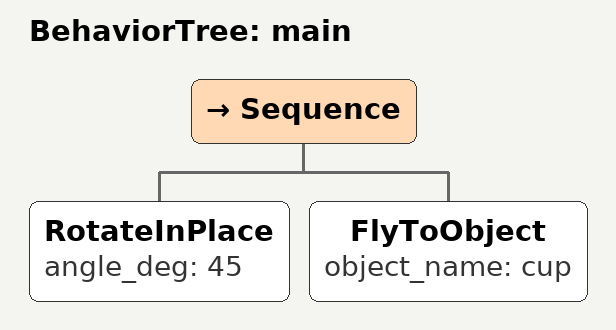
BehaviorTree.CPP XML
<?xml version="1.0"?>
<!-- Typical LLM mistake: invented node. The engine must reject this before ticking. -->
<root BTCPP_format="4" main_tree_to_execute="main">
  <BehaviorTree ID="main">
    <Sequence>
      <RotateInPlace angle_deg="45"/>
      <FlyToObject object_name="cup"/>
    </Sequence>
  </BehaviorTree>
</root>
